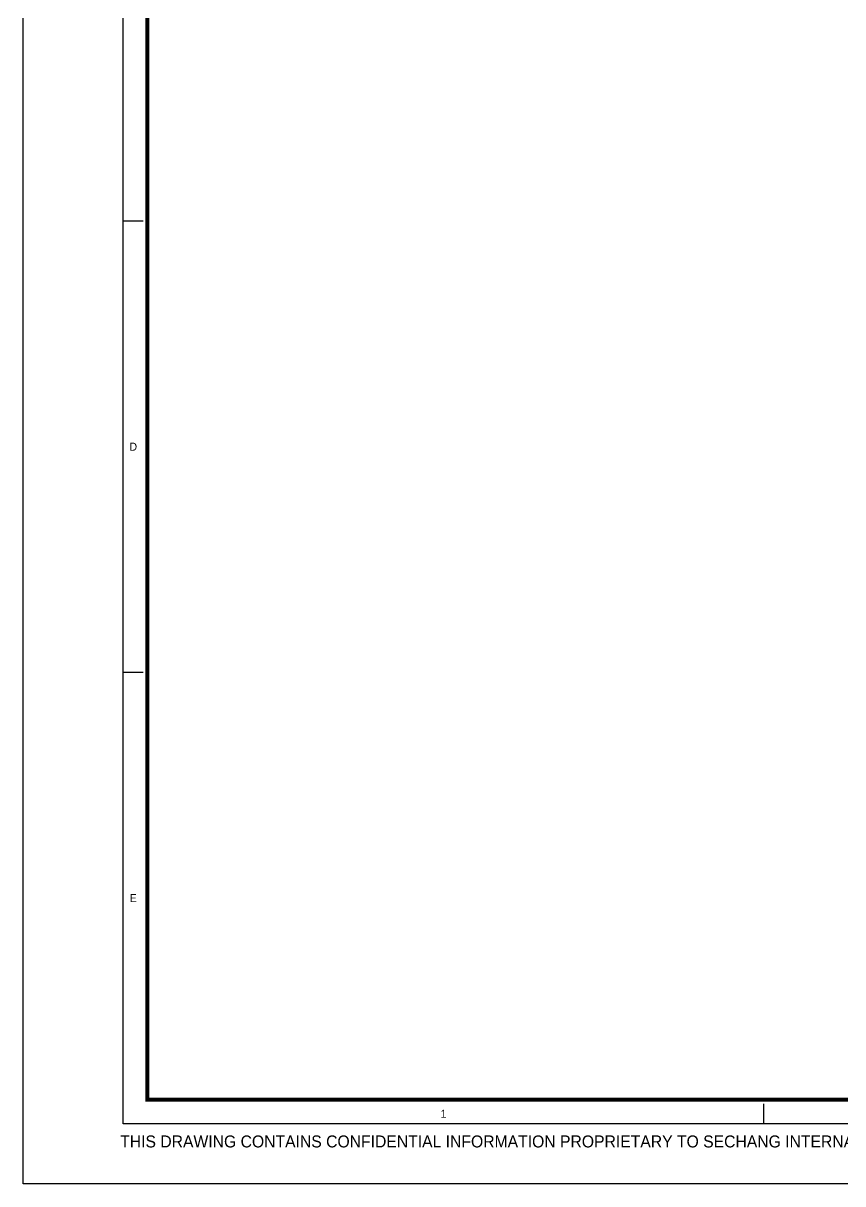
# Model space of a CAD drawing. Header units: inches. Extents: x 0 to 77285, y -118 to 40065.
# Drawn here: x 11329 to 12558, y 36501 to 38242 of the extents above; entities that cross this region are included whole.
import ezdxf
from ezdxf.enums import TextEntityAlignment as Align

# ---------------------------------------------------------------- set-up
doc = ezdxf.new("R2010")
doc.units = ezdxf.units.IN
doc.header["$LTSCALE"] = 5
doc.header["$MEASUREMENT"] = 0
doc.styles.add('SCI', font='')
doc.styles.get('SCI').set_extended_font_data('Gulim')

# ---------------------------------------------------------------- blocks, each defined once
blk = doc.blocks.new('A$C60684f4e')
at = {"color": 2}
for p, q in [((15, -176.7), (12.5, -176.7)), ((15, -233.1), (12.5, -233.1)), ((92.5, -289.5), (92.5, -287))]:
    blk.add_line(p, q, dxfattribs=at)
blk.add_lwpolyline([(12.5, -289.5), (12.5, -7.5), (412.5, -7.5), (412.5, -289.5)], close=True, dxfattribs=at)
at = {"color": 40, "const_width": 0.5}
blk.add_lwpolyline([(15.5, -286.5), (15.5, -10.5), (409.5, -10.5), (409.5, -286.5)], close=True, dxfattribs=at)
at = {"layer": 'Defpoints', "color": 1}
blk.add_lwpolyline([(0, -297), (0, 0), (420, 0), (420, -297)], close=True, dxfattribs=at)
at = {"color": 2, "style": 'SCI'}
for s, p in [('D', (13.75, -204.9)), ('E', (13.75, -261.3)), ('1', (52.5, -288.25))]:
    blk.add_text(s, height=1, dxfattribs=at).set_placement(p, align=Align.MIDDLE_CENTER)
at = {"color": 3, "linetype": 'Continuous', "style": 'SCI'}
blk.add_text('THIS DRAWING CONTAINS CONFIDENTIAL INFORMATION PROPRIETARY TO SECHANG INTERNATIONAL Co., Ltd  ', height=1.5, dxfattribs=at).set_placement((12.11, -292.46))

msp = doc.modelspace()

# ---------------------------------------------------------------- block references
at = {"xscale": 12, "yscale": 12, "zscale": 12}
msp.add_blockref('A$C60684f4e', (11329.2050184, 40065.41058948), dxfattribs=at)

doc.saveas('drawing.dxf')
